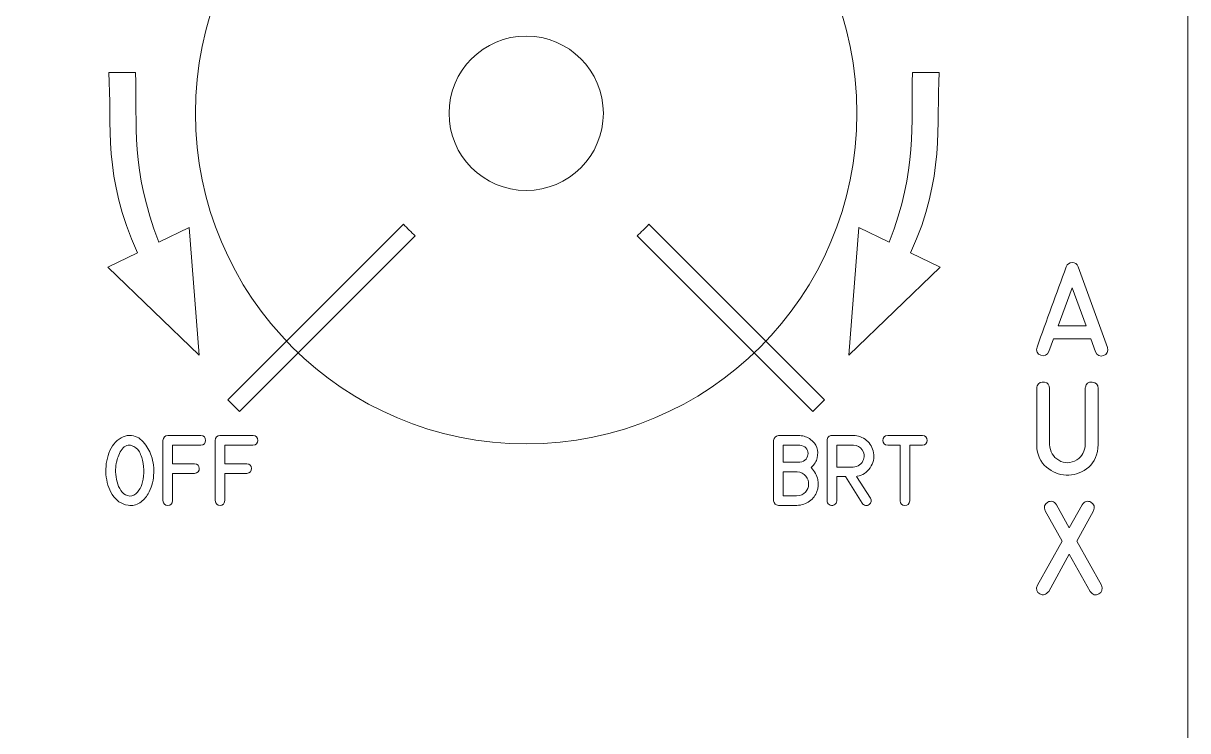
# Model space of a CAD drawing. Header units: millimetres. Extents: x -73 to 73, y -192 to 195.
# Drawn here: x 18.9 to 71.7, y 136.6 to 168.7 of the extents above; entities that cross this region are included whole.
import ezdxf

# ---------------------------------------------------------------- set-up
doc = ezdxf.new("R2010")
doc.units = ezdxf.units.MM
doc.header["$MEASUREMENT"] = 0
doc.layers.add('LED', color=7, linetype='Continuous')

msp = doc.modelspace()

# ---------------------------------------------------------------- linework, layer by layer
at = {"layer": 'LED', "color": 240, "lineweight": 9}
msp.add_ellipse((41.7253, 164.6206), major_axis=(15.0003, 0), ratio=0.99998, dxfattribs=at)
at = {"layer": 'LED', "color": 250, "lineweight": 9}
msp.add_ellipse((41.7251, 164.6206), major_axis=(3.5001, 0), ratio=0.9999714, dxfattribs=at)
msp.add_open_spline([(70.6599, 74.2658), (70.9361, 74.248), (71.2072, 74.3453), (71.409, 74.5346), (71.409, 74.5346), (71.6108, 74.724), (71.7252, 74.987), (71.725, 75.2637), (71.725, 75.2637), (71.725, 75.2637), (71.725, 89.1213), (71.725, 89.1213), (71.725, 89.1213), (71.7248, 89.3867), (71.6193, 89.6411), (71.4315, 89.8287), (71.4315, 89.8287), (71.2437, 90.0162), (70.9904, 90.1215), (70.725, 90.1213), (70.725, 90.1213), (70.725, 90.1213), (68.2625, 90.1213), (68.2625, 90.1213), (68.2625, 90.1213), (65.9403, 90.1213), (63.7945, 91.3602), (62.6333, 93.3713), (62.6333, 93.3713), (61.4722, 95.3824), (61.4722, 97.8602), (62.6333, 99.8713), (62.6333, 99.8713), (63.7945, 101.8824), (65.9403, 103.1213), (68.2625, 103.1213), (68.2625, 103.1213), (68.2625, 103.1213), (70.725, 103.1213), (70.725, 103.1213), (70.725, 103.1213), (70.9904, 103.1215), (71.2448, 103.227), (71.4324, 103.4148), (71.4324, 103.4148), (71.6199, 103.6026), (71.7252, 103.8559), (71.725, 104.1213), (71.725, 104.1213), (71.725, 104.1213), (71.725, 174.8463), (71.725, 174.8463), (71.725, 174.8463), (71.7248, 175.1117), (71.6193, 175.3661), (71.4315, 175.5537), (71.4315, 175.5537), (71.2437, 175.7412), (70.9904, 175.8465), (70.725, 175.8463), (70.725, 175.8463), (70.725, 175.8463), (68.2625, 175.8463), (68.2625, 175.8463), (68.2625, 175.8463), (65.9403, 175.8463), (63.7945, 177.0852), (62.6333, 179.0963), (62.6333, 179.0963), (61.4722, 181.1074), (61.4722, 183.5852), (62.6333, 185.5963), (62.6333, 185.5963), (63.7945, 187.6074), (65.9403, 188.8463), (68.2625, 188.8463), (68.2625, 188.8463), (68.2625, 188.8463), (70.725, 188.8463), (70.725, 188.8463), (70.725, 188.8463), (70.9904, 188.8465), (71.2448, 188.952), (71.4324, 189.1398), (71.4324, 189.1398), (71.6199, 189.3276), (71.7252, 189.5809), (71.725, 189.8463), (71.725, 189.8463), (71.725, 189.8463), (71.725, 193.6206), (71.725, 193.6206), (71.725, 193.6206), (71.7248, 193.886), (71.6193, 194.1404), (71.4315, 194.328), (71.4315, 194.328), (71.2437, 194.5155), (70.9904, 194.6208), (70.725, 194.6206), (70.725, 194.6206), (70.725, 194.6206), (-70.725, 194.6206), (-70.725, 194.6206), (-70.725, 194.6206), (-70.9904, 194.6204), (-71.2448, 194.5148), (-71.4324, 194.3271), (-71.4324, 194.3271), (-71.6199, 194.1393), (-71.7252, 193.886), (-71.725, 193.6206), (-71.725, 193.6206), (-71.725, 193.6206), (-71.725, 189.8463), (-71.725, 189.8463), (-71.725, 189.8463), (-71.7248, 189.5809), (-71.6192, 189.3265), (-71.4315, 189.1389), (-71.4315, 189.1389), (-71.2437, 188.9514), (-70.9904, 188.8461), (-70.725, 188.8463), (-70.725, 188.8463), (-70.725, 188.8463), (-68.2625, 188.8463), (-68.2625, 188.8463), (-68.2625, 188.8463), (-65.9403, 188.8463), (-63.7944, 187.6074), (-62.6333, 185.5963), (-62.6333, 185.5963), (-61.4722, 183.5852), (-61.4722, 181.1074), (-62.6333, 179.0963), (-62.6333, 179.0963), (-63.7944, 177.0852), (-65.9403, 175.8463), (-68.2625, 175.8463), (-68.2625, 175.8463), (-68.2625, 175.8463), (-70.725, 175.8463), (-70.725, 175.8463), (-70.725, 175.8463), (-70.9904, 175.8461), (-71.2448, 175.7405), (-71.4324, 175.5528), (-71.4324, 175.5528), (-71.6199, 175.365), (-71.7252, 175.1117), (-71.725, 174.8463), (-71.725, 174.8463), (-71.725, 174.8463), (-71.725, 104.1213), (-71.725, 104.1213), (-71.725, 104.1213), (-71.7248, 103.8559), (-71.6192, 103.6015), (-71.4315, 103.4139), (-71.4315, 103.4139), (-71.2437, 103.2264), (-70.9904, 103.1211), (-70.725, 103.1213), (-70.725, 103.1213), (-70.725, 103.1213), (-68.2625, 103.1213), (-68.2625, 103.1213), (-68.2625, 103.1213), (-65.9403, 103.1213), (-63.7944, 101.8824), (-62.6333, 99.8713), (-62.6333, 99.8713), (-61.4722, 97.8602), (-61.4722, 95.3824), (-62.6333, 93.3713), (-62.6333, 93.3713), (-63.7944, 91.3602), (-65.9403, 90.1213), (-68.2625, 90.1213), (-68.2625, 90.1213), (-68.2625, 90.1213), (-70.725, 90.1213), (-70.725, 90.1213), (-70.725, 90.1213), (-70.9904, 90.1211), (-71.2448, 90.0155), (-71.4324, 89.8278), (-71.4324, 89.8278), (-71.6199, 89.64), (-71.7252, 89.3867), (-71.725, 89.1213), (-71.725, 89.1213), (-71.725, 89.1213), (-71.725, 84.4887), (-71.725, 84.4887), (-71.725, 84.4887), (-71.7247, 83.9613), (-71.3163, 83.5248), (-70.7901, 83.4908), (-70.7901, 83.4908), (-70.7901, 83.4908), (70.6599, 74.2658), (70.6599, 74.2658)], degree=3, knots=[0, 0, 0, 0, 0.0192308, 0.0192308, 0.0192308, 0.0192308, 0.0384615, 0.0384615, 0.0384615, 0.0384615, 0.0576923, 0.0576923, 0.0576923, 0.0576923, 0.0769231, 0.0769231, 0.0769231, 0.0769231, 0.0961538, 0.0961538, 0.0961538, 0.0961538, 0.1153846, 0.1153846, 0.1153846, 0.1153846, 0.1346154, 0.1346154, 0.1346154, 0.1346154, 0.1538462, 0.1538462, 0.1538462, 0.1538462, 0.1730769, 0.1730769, 0.1730769, 0.1730769, 0.1923077, 0.1923077, 0.1923077, 0.1923077, 0.2115385, 0.2115385, 0.2115385, 0.2115385, 0.2307692, 0.2307692, 0.2307692, 0.2307692, 0.25, 0.25, 0.25, 0.25, 0.2692308, 0.2692308, 0.2692308, 0.2692308, 0.2884615, 0.2884615, 0.2884615, 0.2884615, 0.3076923, 0.3076923, 0.3076923, 0.3076923, 0.3269231, 0.3269231, 0.3269231, 0.3269231, 0.3461538, 0.3461538, 0.3461538, 0.3461538, 0.3653846, 0.3653846, 0.3653846, 0.3653846, 0.3846154, 0.3846154, 0.3846154, 0.3846154, 0.4038462, 0.4038462, 0.4038462, 0.4038462, 0.4230769, 0.4230769, 0.4230769, 0.4230769, 0.4423077, 0.4423077, 0.4423077, 0.4423077, 0.4615385, 0.4615385, 0.4615385, 0.4615385, 0.4807692, 0.4807692, 0.4807692, 0.4807692, 0.5, 0.5, 0.5, 0.5, 0.5192308, 0.5192308, 0.5192308, 0.5192308, 0.5384615, 0.5384615, 0.5384615, 0.5384615, 0.5576923, 0.5576923, 0.5576923, 0.5576923, 0.5769231, 0.5769231, 0.5769231, 0.5769231, 0.5961538, 0.5961538, 0.5961538, 0.5961538, 0.6153846, 0.6153846, 0.6153846, 0.6153846, 0.6346154, 0.6346154, 0.6346154, 0.6346154, 0.6538462, 0.6538462, 0.6538462, 0.6538462, 0.6730769, 0.6730769, 0.6730769, 0.6730769, 0.6923077, 0.6923077, 0.6923077, 0.6923077, 0.7115385, 0.7115385, 0.7115385, 0.7115385, 0.7307692, 0.7307692, 0.7307692, 0.7307692, 0.75, 0.75, 0.75, 0.75, 0.7692308, 0.7692308, 0.7692308, 0.7692308, 0.7884615, 0.7884615, 0.7884615, 0.7884615, 0.8076923, 0.8076923, 0.8076923, 0.8076923, 0.8269231, 0.8269231, 0.8269231, 0.8269231, 0.8461538, 0.8461538, 0.8461538, 0.8461538, 0.8653846, 0.8653846, 0.8653846, 0.8653846, 0.8846154, 0.8846154, 0.8846154, 0.8846154, 0.9038462, 0.9038462, 0.9038462, 0.9038462, 0.9230769, 0.9230769, 0.9230769, 0.9230769, 0.9423077, 0.9423077, 0.9423077, 0.9423077, 0.9615385, 0.9615385, 0.9615385, 0.9615385, 1, 1, 1, 1], dxfattribs=at)
at = {"layer": 'LED', "color": 7, "lineweight": 9}
for points in [[(24.0111, 166.4641), (24.0895, 164.1029), (23.7798, 162.0778), (25.0693, 158.7753), (25.0693, 158.7753), (25.0693, 158.7753), (26.4419, 159.4341), (26.4419, 159.4341), (26.4419, 159.4341), (26.4419, 159.4341), (26.9007, 153.6509), (26.9007, 153.6509), (26.9007, 153.6509), (26.9007, 153.6509), (22.7528, 157.6454), (22.7528, 157.6454), (22.7528, 157.6454), (22.7528, 157.6454), (24.0942, 158.2895), (24.0942, 158.2895), (24.0942, 158.2895), (22.521, 161.7144), (22.9405, 164.123), (22.7994, 166.464), (22.7994, 166.464), (22.7994, 166.464), (24.0111, 166.4641), (24.0111, 166.4641)], [(59.2424, 166.4641), (59.164, 164.1029), (59.4736, 162.0778), (58.1841, 158.7753), (58.1841, 158.7753), (58.1841, 158.7753), (56.8116, 159.4341), (56.8116, 159.4341), (56.8116, 159.4341), (56.8116, 159.4341), (56.3527, 153.6509), (56.3527, 153.6509), (56.3527, 153.6509), (56.3527, 153.6509), (60.5006, 157.6454), (60.5006, 157.6454), (60.5006, 157.6454), (60.5006, 157.6454), (59.1594, 158.2895), (59.1594, 158.2895), (59.1594, 158.2895), (60.7324, 161.7144), (60.3129, 164.123), (60.454, 166.464), (60.454, 166.464), (60.454, 166.464), (59.2424, 166.4641), (59.2424, 166.4641)]]:
    msp.add_open_spline(points, degree=3, knots=[0, 0, 0, 0, 0.125, 0.125, 0.125, 0.125, 0.25, 0.25, 0.25, 0.25, 0.375, 0.375, 0.375, 0.375, 0.5, 0.5, 0.5, 0.5, 0.625, 0.625, 0.625, 0.625, 0.75, 0.75, 0.75, 0.75, 1, 1, 1, 1], dxfattribs=at)
at = {"layer": 'LED', "color": 240, "lineweight": 9}
for points, knots in [([(28.1947, 151.6205), (28.1947, 151.6205), (36.1636, 159.5894), (36.1636, 159.5894), (36.1636, 159.5894), (36.3314, 159.404), (36.5084, 159.227), (36.6938, 159.0592), (36.6938, 159.0592), (36.6938, 159.0592), (28.7249, 151.0903), (28.7249, 151.0903), (28.7249, 151.0903), (28.7249, 151.0903), (28.1947, 151.6205), (28.1947, 151.6205)], [0, 0, 0, 0, 0.2, 0.2, 0.2, 0.2, 0.4, 0.4, 0.4, 0.4, 0.6, 0.6, 0.6, 0.6, 1, 1, 1, 1]), ([(47.2863, 159.5895), (47.2863, 159.5895), (55.2554, 151.6205), (55.2554, 151.6205), (55.2554, 151.6205), (55.2554, 151.6205), (54.7252, 151.0903), (54.7252, 151.0903), (54.7252, 151.0903), (54.7252, 151.0903), (46.7562, 159.0593), (46.7562, 159.0593), (46.7562, 159.0593), (46.9416, 159.2271), (47.1185, 159.4041), (47.2863, 159.5895)], [0, 0, 0, 0, 0.2, 0.2, 0.2, 0.2, 0.4, 0.4, 0.4, 0.4, 0.6, 0.6, 0.6, 0.6, 1, 1, 1, 1]), ([(64.8905, 154.0111), (65.1106, 154.6193), (65.3315, 155.2268), (65.5523, 155.8336), (65.5523, 155.8336), (65.7739, 156.4403), (65.9954, 157.0478), (66.217, 157.6553), (66.217, 157.6553), (66.2628, 157.7809), (66.3531, 157.8444), (66.4879, 157.8458), (66.4879, 157.8458), (66.6233, 157.8472), (66.7144, 157.7837), (66.7609, 157.6553), (66.7609, 157.6553), (66.7609, 157.6553), (68.086, 154.0013), (68.086, 154.0013), (68.086, 154.0013), (68.1269, 153.8065), (68.0676, 153.6816), (67.9082, 153.6252), (67.9082, 153.6252), (67.748, 153.5681), (67.6252, 153.6266), (67.5377, 153.7988), (67.5377, 153.7988), (67.5377, 153.7988), (67.3254, 154.39), (67.3254, 154.39), (67.3254, 154.39), (67.3254, 154.39), (65.6405, 154.39), (65.6405, 154.39), (65.6405, 154.39), (65.6405, 154.39), (65.4338, 153.8129), (65.4338, 153.8129), (65.4338, 153.8129), (65.3456, 153.6393), (65.22, 153.5829), (65.0577, 153.6428), (65.0577, 153.6428), (64.8947, 153.7021), (64.839, 153.8256), (64.8905, 154.0111)], [0, 0, 0, 0, 0.0769231, 0.0769231, 0.0769231, 0.0769231, 0.1538462, 0.1538462, 0.1538462, 0.1538462, 0.2307692, 0.2307692, 0.2307692, 0.2307692, 0.3076923, 0.3076923, 0.3076923, 0.3076923, 0.3846154, 0.3846154, 0.3846154, 0.3846154, 0.4615385, 0.4615385, 0.4615385, 0.4615385, 0.5384615, 0.5384615, 0.5384615, 0.5384615, 0.6153846, 0.6153846, 0.6153846, 0.6153846, 0.6923077, 0.6923077, 0.6923077, 0.6923077, 0.7692308, 0.7692308, 0.7692308, 0.7692308, 0.8461538, 0.8461538, 0.8461538, 0.8461538, 1, 1, 1, 1]), ([(67.1144, 154.9707), (67.1144, 154.9707), (66.4858, 156.707), (66.4858, 156.707), (66.4858, 156.707), (66.4858, 156.707), (65.8536, 154.9707), (65.8536, 154.9707), (65.8536, 154.9707), (65.8536, 154.9707), (67.1144, 154.9707), (67.1144, 154.9707)], [0, 0, 0, 0, 0.25, 0.25, 0.25, 0.25, 0.5, 0.5, 0.5, 0.5, 1, 1, 1, 1]), ([(66.4858, 156.707), (66.4858, 156.707), (67.1144, 154.9707), (67.1144, 154.9707), (67.1144, 154.9707), (67.1144, 154.9707), (66.4858, 156.707), (66.4858, 156.707)], [0, 0, 0, 0, 0.3333333, 0.3333333, 0.3333333, 0.3333333, 1, 1, 1, 1]), ([(67.6619, 149.5917), (67.6619, 149.5917), (67.6619, 149.5501), (67.6619, 149.5501), (67.6619, 149.5501), (67.6577, 149.4809), (67.6549, 149.44), (67.6542, 149.4259), (67.6542, 149.4259), (67.5963, 149.0047), (67.4227, 148.6935), (67.1349, 148.4924), (67.1349, 148.4924), (66.847, 148.2921), (66.5394, 148.1982), (66.2134, 148.2116), (66.2134, 148.2116), (65.8868, 148.225), (65.5876, 148.3436), (65.3174, 148.5679), (65.3174, 148.5679), (65.0464, 148.793), (64.899, 149.1204), (64.8757, 149.5501), (64.8757, 149.5501), (64.8757, 149.5501), (64.8757, 149.5917), (64.8757, 149.5917), (64.8757, 149.5917), (64.8757, 149.5917), (64.8757, 152.1401), (64.8757, 152.1401), (64.8757, 152.1401), (64.8757, 152.181), (64.8835, 152.2184), (64.8983, 152.2516), (64.8983, 152.2516), (64.9646, 152.3962), (65.0747, 152.4534), (65.2285, 152.4231), (65.2285, 152.4231), (65.3816, 152.3927), (65.4585, 152.2982), (65.4585, 152.1401), (65.4585, 152.1401), (65.4585, 152.1401), (65.4585, 149.5917), (65.4585, 149.5917), (65.4585, 149.5917), (65.4789, 149.2742), (65.6186, 149.0371), (65.8769, 148.8805), (65.8769, 148.8805), (66.1358, 148.7231), (66.4074, 148.7302), (66.6925, 148.9009), (66.6925, 148.9009), (66.8209, 148.9764), (66.9147, 149.0745), (66.9747, 149.1945), (66.9747, 149.1945), (67.0347, 149.3144), (67.07, 149.447), (67.0812, 149.5917), (67.0812, 149.5917), (67.0812, 149.5917), (67.0812, 152.1401), (67.0812, 152.1401), (67.0812, 152.1401), (67.0812, 152.1648), (67.0827, 152.1832), (67.0855, 152.1959), (67.0855, 152.1959), (67.1172, 152.3652), (67.2209, 152.4421), (67.3973, 152.4252), (67.3973, 152.4252), (67.5737, 152.4089), (67.6619, 152.3137), (67.6619, 152.1401), (67.6619, 152.1401), (67.6619, 152.1401), (67.6619, 149.5917), (67.6619, 149.5917)], [0, 0, 0, 0, 0.0454545, 0.0454545, 0.0454545, 0.0454545, 0.0909091, 0.0909091, 0.0909091, 0.0909091, 0.1363636, 0.1363636, 0.1363636, 0.1363636, 0.1818182, 0.1818182, 0.1818182, 0.1818182, 0.2272727, 0.2272727, 0.2272727, 0.2272727, 0.2727273, 0.2727273, 0.2727273, 0.2727273, 0.3181818, 0.3181818, 0.3181818, 0.3181818, 0.3636364, 0.3636364, 0.3636364, 0.3636364, 0.4090909, 0.4090909, 0.4090909, 0.4090909, 0.4545455, 0.4545455, 0.4545455, 0.4545455, 0.5, 0.5, 0.5, 0.5, 0.5454545, 0.5454545, 0.5454545, 0.5454545, 0.5909091, 0.5909091, 0.5909091, 0.5909091, 0.6363636, 0.6363636, 0.6363636, 0.6363636, 0.6818182, 0.6818182, 0.6818182, 0.6818182, 0.7272727, 0.7272727, 0.7272727, 0.7272727, 0.7727273, 0.7727273, 0.7727273, 0.7727273, 0.8181818, 0.8181818, 0.8181818, 0.8181818, 0.8636364, 0.8636364, 0.8636364, 0.8636364, 0.9090909, 0.9090909, 0.9090909, 0.9090909, 1, 1, 1, 1]), ([(24.7236, 149.0899), (24.8183, 148.8036), (24.8543, 148.5067), (24.831, 148.1987), (24.831, 148.1987), (24.8077, 147.8908), (24.723, 147.6098), (24.5775, 147.3553), (24.5775, 147.3553), (24.4854, 147.197), (24.36, 147.0626), (24.2007, 146.952), (24.2007, 146.952), (24.0415, 146.8414), (23.8658, 146.8028), (23.6737, 146.8361), (23.6737, 146.8361), (23.3604, 146.8906), (23.1207, 147.0542), (22.9546, 147.3256), (22.9546, 147.3256), (22.7879, 147.5976), (22.6926, 147.9003), (22.6683, 148.2337), (22.6683, 148.2337), (22.6439, 148.567), (22.6889, 148.8914), (22.8032, 149.2079), (22.8032, 149.2079), (22.9175, 149.5243), (23.0996, 149.754), (23.3498, 149.8979), (23.3498, 149.8979), (23.4716, 149.9683), (23.5996, 150.0032), (23.7324, 150.0032), (23.7324, 150.0032), (23.987, 150.0032), (24.1944, 149.9074), (24.3558, 149.7159), (24.3558, 149.7159), (24.5172, 149.5238), (24.6394, 149.3153), (24.7236, 149.0899)], [0, 0, 0, 0, 0.0833333, 0.0833333, 0.0833333, 0.0833333, 0.1666667, 0.1666667, 0.1666667, 0.1666667, 0.25, 0.25, 0.25, 0.25, 0.3333333, 0.3333333, 0.3333333, 0.3333333, 0.4166667, 0.4166667, 0.4166667, 0.4166667, 0.5, 0.5, 0.5, 0.5, 0.5833333, 0.5833333, 0.5833333, 0.5833333, 0.6666667, 0.6666667, 0.6666667, 0.6666667, 0.75, 0.75, 0.75, 0.75, 0.8333333, 0.8333333, 0.8333333, 0.8333333, 1, 1, 1, 1]), ([(25.2474, 147.0483), (25.2474, 147.0483), (25.2474, 149.7831), (25.2474, 149.7831), (25.2474, 149.7831), (25.2659, 149.9196), (25.3395, 149.9931), (25.4675, 150.0032), (25.4675, 150.0032), (25.4675, 150.0032), (26.9683, 150.0032), (26.9683, 150.0032), (26.9683, 150.0032), (27.1117, 149.9921), (27.1836, 149.9185), (27.1836, 149.7836), (27.1836, 149.7836), (27.1836, 149.6492), (27.1106, 149.5767), (26.9651, 149.5677), (26.9651, 149.5677), (26.9651, 149.5677), (25.6829, 149.5677), (25.6829, 149.5677), (25.6829, 149.5677), (25.6829, 149.5677), (25.6829, 148.7194), (25.6829, 148.7194), (25.6829, 148.7194), (25.6829, 148.7194), (26.683, 148.7194), (26.683, 148.7194), (26.683, 148.7194), (26.8254, 148.7094), (26.8979, 148.6395), (26.9, 148.5104), (26.9, 148.5104), (26.9021, 148.3813), (26.8296, 148.3056), (26.683, 148.2839), (26.683, 148.2839), (26.683, 148.2839), (25.6829, 148.2839), (25.6829, 148.2839), (25.6829, 148.2839), (25.6829, 148.2839), (25.6829, 147.0483), (25.6829, 147.0483), (25.6829, 147.0483), (25.6729, 146.906), (25.6025, 146.8335), (25.4728, 146.8314), (25.4728, 146.8314), (25.3432, 146.8293), (25.268, 146.9018), (25.2474, 147.0483)], [0, 0, 0, 0, 0.0666667, 0.0666667, 0.0666667, 0.0666667, 0.1333333, 0.1333333, 0.1333333, 0.1333333, 0.2, 0.2, 0.2, 0.2, 0.2666667, 0.2666667, 0.2666667, 0.2666667, 0.3333333, 0.3333333, 0.3333333, 0.3333333, 0.4, 0.4, 0.4, 0.4, 0.4666667, 0.4666667, 0.4666667, 0.4666667, 0.5333333, 0.5333333, 0.5333333, 0.5333333, 0.6, 0.6, 0.6, 0.6, 0.6666667, 0.6666667, 0.6666667, 0.6666667, 0.7333333, 0.7333333, 0.7333333, 0.7333333, 0.8, 0.8, 0.8, 0.8, 0.8666667, 0.8666667, 0.8666667, 0.8666667, 1, 1, 1, 1]), ([(27.6175, 147.0483), (27.6175, 147.0483), (27.6175, 149.7831), (27.6175, 149.7831), (27.6175, 149.7831), (27.636, 149.9196), (27.7096, 149.9931), (27.8376, 150.0032), (27.8376, 150.0032), (27.8376, 150.0032), (29.3384, 150.0032), (29.3384, 150.0032), (29.3384, 150.0032), (29.4818, 149.9921), (29.5537, 149.9185), (29.5537, 149.7836), (29.5537, 149.7836), (29.5537, 149.6492), (29.4807, 149.5767), (29.3352, 149.5677), (29.3352, 149.5677), (29.3352, 149.5677), (28.053, 149.5677), (28.053, 149.5677), (28.053, 149.5677), (28.053, 149.5677), (28.053, 148.7194), (28.053, 148.7194), (28.053, 148.7194), (28.053, 148.7194), (29.0531, 148.7194), (29.0531, 148.7194), (29.0531, 148.7194), (29.1955, 148.7094), (29.268, 148.6395), (29.2701, 148.5104), (29.2701, 148.5104), (29.2722, 148.3813), (29.1997, 148.3056), (29.0531, 148.2839), (29.0531, 148.2839), (29.0531, 148.2839), (28.053, 148.2839), (28.053, 148.2839), (28.053, 148.2839), (28.053, 148.2839), (28.053, 147.0483), (28.053, 147.0483), (28.053, 147.0483), (28.043, 146.906), (27.9726, 146.8335), (27.8429, 146.8314), (27.8429, 146.8314), (27.7133, 146.8293), (27.6381, 146.9018), (27.6175, 147.0483)], [0, 0, 0, 0, 0.0666667, 0.0666667, 0.0666667, 0.0666667, 0.1333333, 0.1333333, 0.1333333, 0.1333333, 0.2, 0.2, 0.2, 0.2, 0.2666667, 0.2666667, 0.2666667, 0.2666667, 0.3333333, 0.3333333, 0.3333333, 0.3333333, 0.4, 0.4, 0.4, 0.4, 0.4666667, 0.4666667, 0.4666667, 0.4666667, 0.5333333, 0.5333333, 0.5333333, 0.5333333, 0.6, 0.6, 0.6, 0.6, 0.6666667, 0.6666667, 0.6666667, 0.6666667, 0.7333333, 0.7333333, 0.7333333, 0.7333333, 0.8, 0.8, 0.8, 0.8, 0.8666667, 0.8666667, 0.8666667, 0.8666667, 1, 1, 1, 1]), ([(54.1277, 150.0032), (54.324, 149.9868), (54.4891, 149.927), (54.623, 149.8249), (54.623, 149.8249), (54.7569, 149.7227), (54.85, 149.5994), (54.9013, 149.455), (54.9013, 149.455), (54.9532, 149.3111), (54.9601, 149.1576), (54.9225, 148.9946), (54.9225, 148.9946), (54.8849, 148.8322), (54.7934, 148.6824), (54.6489, 148.5459), (54.6489, 148.5459), (54.8082, 148.3787), (54.9072, 148.1977), (54.9463, 148.0035), (54.9463, 148.0035), (54.9855, 147.8093), (54.9733, 147.6272), (54.9098, 147.4584), (54.9098, 147.4584), (54.8463, 147.2896), (54.7362, 147.1462), (54.5791, 147.0282), (54.5791, 147.0282), (54.4219, 146.9102), (54.2272, 146.8435), (53.9943, 146.8282), (53.9943, 146.8282), (53.9943, 146.8282), (53.9901, 146.8282), (53.9901, 146.8282), (53.9901, 146.8282), (53.9901, 146.8282), (53.1651, 146.8282), (53.1651, 146.8282), (53.1651, 146.8282), (53.0381, 146.8457), (52.9646, 146.9176), (52.945, 147.0436), (52.945, 147.0436), (52.945, 147.0436), (52.945, 149.7831), (52.945, 149.7831), (52.945, 149.7831), (52.9625, 149.9111), (53.036, 149.9847), (53.1651, 150.0032), (53.1651, 150.0032), (53.1651, 150.0032), (54.1277, 150.0032), (54.1277, 150.0032)], [0, 0, 0, 0, 0.0666667, 0.0666667, 0.0666667, 0.0666667, 0.1333333, 0.1333333, 0.1333333, 0.1333333, 0.2, 0.2, 0.2, 0.2, 0.2666667, 0.2666667, 0.2666667, 0.2666667, 0.3333333, 0.3333333, 0.3333333, 0.3333333, 0.4, 0.4, 0.4, 0.4, 0.4666667, 0.4666667, 0.4666667, 0.4666667, 0.5333333, 0.5333333, 0.5333333, 0.5333333, 0.6, 0.6, 0.6, 0.6, 0.6666667, 0.6666667, 0.6666667, 0.6666667, 0.7333333, 0.7333333, 0.7333333, 0.7333333, 0.8, 0.8, 0.8, 0.8, 0.8666667, 0.8666667, 0.8666667, 0.8666667, 1, 1, 1, 1]), ([(57.3323, 147.1648), (57.3985, 147.0478), (57.3799, 146.9499), (57.2768, 146.87), (57.2768, 146.87), (57.227, 146.8351), (57.1699, 146.8229), (57.1053, 146.8346), (57.1053, 146.8346), (57.0407, 146.8457), (56.9937, 146.8779), (56.9635, 146.9303), (56.9635, 146.9303), (56.9635, 146.9303), (56.1994, 148.1384), (56.1994, 148.1384), (56.1994, 148.1384), (56.1994, 148.1384), (55.8115, 148.1384), (55.8115, 148.1384), (55.8115, 148.1384), (55.8115, 148.1384), (55.8115, 147.0467), (55.8115, 147.0467), (55.8115, 147.0467), (55.8115, 146.9568), (55.7707, 146.8922), (55.6893, 146.852), (55.6893, 146.852), (55.6072, 146.8123), (55.531, 146.8197), (55.4596, 146.8748), (55.4596, 146.8748), (55.403, 146.9171), (55.3744, 146.9743), (55.3744, 147.0467), (55.3744, 147.0467), (55.3744, 147.0467), (55.3744, 149.7862), (55.3744, 149.7862), (55.3744, 149.7862), (55.3744, 149.846), (55.3956, 149.8974), (55.4374, 149.9397), (55.4374, 149.9397), (55.4792, 149.982), (55.5305, 150.0032), (55.5914, 150.0032), (55.5914, 150.0032), (55.5914, 150.0032), (56.5539, 150.0032), (56.5539, 150.0032), (56.5539, 150.0032), (56.7857, 150.0032), (56.9868, 149.9296), (57.1572, 149.7825), (57.1572, 149.7825), (57.3276, 149.6349), (57.4339, 149.4481), (57.4752, 149.2216), (57.4752, 149.2216), (57.5186, 148.9787), (57.4673, 148.7517), (57.3207, 148.5406), (57.3207, 148.5406), (57.1746, 148.3289), (56.9804, 148.2009), (56.7386, 148.1554), (56.7386, 148.1554), (56.7386, 148.1554), (56.709, 148.1506), (56.709, 148.1506), (56.709, 148.1506), (56.709, 148.1506), (57.3323, 147.1648), (57.3323, 147.1648)], [0, 0, 0, 0, 0.05, 0.05, 0.05, 0.05, 0.1, 0.1, 0.1, 0.1, 0.15, 0.15, 0.15, 0.15, 0.2, 0.2, 0.2, 0.2, 0.25, 0.25, 0.25, 0.25, 0.3, 0.3, 0.3, 0.3, 0.35, 0.35, 0.35, 0.35, 0.4, 0.4, 0.4, 0.4, 0.45, 0.45, 0.45, 0.45, 0.5, 0.5, 0.5, 0.5, 0.55, 0.55, 0.55, 0.55, 0.6, 0.6, 0.6, 0.6, 0.65, 0.65, 0.65, 0.65, 0.7, 0.7, 0.7, 0.7, 0.75, 0.75, 0.75, 0.75, 0.8, 0.8, 0.8, 0.8, 0.85, 0.85, 0.85, 0.85, 0.9, 0.9, 0.9, 0.9, 1, 1, 1, 1]), ([(58.687, 147.0452), (58.687, 147.0452), (58.687, 149.5661), (58.687, 149.5661), (58.687, 149.5661), (58.687, 149.5661), (58.1182, 149.5661), (58.1182, 149.5661), (58.1182, 149.5661), (57.9737, 149.5772), (57.9012, 149.6502), (57.9017, 149.7836), (57.9017, 149.7836), (57.9023, 149.9175), (57.9748, 149.991), (58.1182, 150.0032), (58.1182, 150.0032), (58.1182, 150.0032), (59.6919, 150.0032), (59.6919, 150.0032), (59.6919, 150.0032), (59.8342, 149.9921), (59.9062, 149.9185), (59.9067, 149.7836), (59.9067, 149.7836), (59.9073, 149.6492), (59.8353, 149.5762), (59.6919, 149.5661), (59.6919, 149.5661), (59.6919, 149.5661), (59.1246, 149.5661), (59.1246, 149.5661), (59.1246, 149.5661), (59.1246, 149.5661), (59.1246, 147.0452), (59.1246, 147.0452), (59.1246, 147.0452), (59.1008, 146.8986), (59.0246, 146.8261), (58.8955, 146.8282), (58.8955, 146.8282), (58.7669, 146.8303), (58.6976, 146.9028), (58.687, 147.0452)], [0, 0, 0, 0, 0.0833333, 0.0833333, 0.0833333, 0.0833333, 0.1666667, 0.1666667, 0.1666667, 0.1666667, 0.25, 0.25, 0.25, 0.25, 0.3333333, 0.3333333, 0.3333333, 0.3333333, 0.4166667, 0.4166667, 0.4166667, 0.4166667, 0.5, 0.5, 0.5, 0.5, 0.5833333, 0.5833333, 0.5833333, 0.5833333, 0.6666667, 0.6666667, 0.6666667, 0.6666667, 0.75, 0.75, 0.75, 0.75, 0.8333333, 0.8333333, 0.8333333, 0.8333333, 1, 1, 1, 1]), ([(23.7451, 149.5629), (23.5552, 149.5629), (23.4112, 149.4608), (23.3133, 149.256), (23.3133, 149.256), (23.2154, 149.0512), (23.1541, 148.8766), (23.1281, 148.7321), (23.1281, 148.7321), (23.1085, 148.6263), (23.1011, 148.4988), (23.1064, 148.349), (23.1064, 148.349), (23.1117, 148.1993), (23.1334, 148.0511), (23.1715, 147.9051), (23.1715, 147.9051), (23.2096, 147.7585), (23.2673, 147.6267), (23.3435, 147.5098), (23.3435, 147.5098), (23.4202, 147.3923), (23.5202, 147.3145), (23.6441, 147.2764), (23.6441, 147.2764), (23.7891, 147.2309), (23.9139, 147.2595), (24.0187, 147.3621), (24.0187, 147.3621), (24.1235, 147.4653), (24.2029, 147.5743), (24.2568, 147.6902), (24.2568, 147.6902), (24.3113, 147.8093), (24.3489, 147.9649), (24.369, 148.1585), (24.369, 148.1585), (24.3891, 148.3517), (24.3844, 148.5448), (24.3553, 148.7374), (24.3553, 148.7374), (24.3256, 148.9301), (24.268, 149.1036), (24.1822, 149.2581), (24.1822, 149.2581), (24.0965, 149.4127), (23.9743, 149.5111), (23.8166, 149.5534), (23.8166, 149.5534), (23.7959, 149.5598), (23.7721, 149.5629), (23.7451, 149.5629)], [0, 0, 0, 0, 0.0714286, 0.0714286, 0.0714286, 0.0714286, 0.1428571, 0.1428571, 0.1428571, 0.1428571, 0.2142857, 0.2142857, 0.2142857, 0.2142857, 0.2857143, 0.2857143, 0.2857143, 0.2857143, 0.3571429, 0.3571429, 0.3571429, 0.3571429, 0.4285714, 0.4285714, 0.4285714, 0.4285714, 0.5, 0.5, 0.5, 0.5, 0.5714286, 0.5714286, 0.5714286, 0.5714286, 0.6428571, 0.6428571, 0.6428571, 0.6428571, 0.7142857, 0.7142857, 0.7142857, 0.7142857, 0.7857143, 0.7857143, 0.7857143, 0.7857143, 0.8571429, 0.8571429, 0.8571429, 0.8571429, 1, 1, 1, 1]), ([(54.1277, 149.5629), (54.1277, 149.5629), (53.3837, 149.5629), (53.3837, 149.5629), (53.3837, 149.5629), (53.3837, 149.5629), (53.3837, 148.7988), (53.3837, 148.7988), (53.3837, 148.7988), (53.3837, 148.7988), (54.1325, 148.7988), (54.1325, 148.7988), (54.1325, 148.7988), (54.2605, 148.812), (54.3563, 148.8581), (54.4187, 148.9375), (54.4187, 148.9375), (54.4812, 149.0163), (54.5113, 149.101), (54.5103, 149.1915), (54.5103, 149.1915), (54.5087, 149.2819), (54.4759, 149.3645), (54.4113, 149.4396), (54.4113, 149.4396), (54.3473, 149.5148), (54.2531, 149.5555), (54.1277, 149.5629)], [0, 0, 0, 0, 0.125, 0.125, 0.125, 0.125, 0.25, 0.25, 0.25, 0.25, 0.375, 0.375, 0.375, 0.375, 0.5, 0.5, 0.5, 0.5, 0.625, 0.625, 0.625, 0.625, 0.75, 0.75, 0.75, 0.75, 1, 1, 1, 1]), ([(56.5539, 148.5739), (56.6597, 148.5739), (56.7571, 148.6057), (56.8465, 148.6702), (56.8465, 148.6702), (56.936, 148.7343), (56.9958, 148.8179), (57.027, 148.9211), (57.027, 148.9211), (57.0757, 149.0803), (57.0534, 149.2243), (56.9603, 149.3529), (56.9603, 149.3529), (56.8672, 149.4814), (56.7391, 149.5524), (56.5761, 149.5661), (56.5761, 149.5661), (56.5761, 149.5661), (55.8115, 149.5661), (55.8115, 149.5661), (55.8115, 149.5661), (55.8115, 149.5661), (55.8115, 148.5739), (55.8115, 148.5739), (55.8115, 148.5739), (55.8115, 148.5739), (56.5539, 148.5739), (56.5539, 148.5739)], [0, 0, 0, 0, 0.125, 0.125, 0.125, 0.125, 0.25, 0.25, 0.25, 0.25, 0.375, 0.375, 0.375, 0.375, 0.5, 0.5, 0.5, 0.5, 0.625, 0.625, 0.625, 0.625, 0.75, 0.75, 0.75, 0.75, 1, 1, 1, 1]), ([(53.9901, 147.2669), (54.1658, 147.2743), (54.2997, 147.3309), (54.3912, 147.4373), (54.3912, 147.4373), (54.4833, 147.5442), (54.5314, 147.6622), (54.5346, 147.7918), (54.5346, 147.7918), (54.5383, 147.9215), (54.497, 148.0432), (54.4103, 148.1569), (54.4103, 148.1569), (54.323, 148.2707), (54.1896, 148.3395), (54.0086, 148.3628), (54.0086, 148.3628), (54.0086, 148.3628), (53.3837, 148.3628), (53.3837, 148.3628), (53.3837, 148.3628), (53.3837, 148.3628), (53.3837, 147.2669), (53.3837, 147.2669), (53.3837, 147.2669), (53.3837, 147.2669), (53.9901, 147.2669), (53.9901, 147.2669)], [0, 0, 0, 0, 0.125, 0.125, 0.125, 0.125, 0.25, 0.25, 0.25, 0.25, 0.375, 0.375, 0.375, 0.375, 0.5, 0.5, 0.5, 0.5, 0.625, 0.625, 0.625, 0.625, 0.75, 0.75, 0.75, 0.75, 1, 1, 1, 1]), ([(64.9067, 143.2136), (64.9067, 143.2136), (66.025, 145.2146), (66.025, 145.2146), (66.025, 145.2146), (66.025, 145.2146), (65.2623, 146.5812), (65.2623, 146.5812), (65.2623, 146.5812), (65.189, 146.7618), (65.2271, 146.8938), (65.3759, 146.977), (65.3759, 146.977), (65.5248, 147.0603), (65.6567, 147.0229), (65.7732, 146.8641), (65.7732, 146.8641), (65.7732, 146.8641), (66.3559, 145.8122), (66.3559, 145.8122), (66.3559, 145.8122), (66.3559, 145.8122), (66.943, 146.8641), (66.943, 146.8641), (66.943, 146.8641), (67.0587, 147.0229), (67.1899, 147.0603), (67.3374, 146.9777), (67.3374, 146.9777), (67.4848, 146.8952), (67.5236, 146.7625), (67.4531, 146.5791), (67.4531, 146.5791), (67.4531, 146.5791), (66.6925, 145.2146), (66.6925, 145.2146), (66.6925, 145.2146), (66.6925, 145.2146), (67.8087, 143.2136), (67.8087, 143.2136), (67.8087, 143.2136), (67.8835, 143.0316), (67.8447, 142.8989), (67.693, 142.8157), (67.693, 142.8157), (67.5413, 142.7324), (67.4114, 142.7712), (67.3028, 142.9328), (67.3028, 142.9328), (67.3028, 142.9328), (66.3559, 144.6191), (66.3559, 144.6191), (66.3559, 144.6191), (66.3559, 144.6191), (65.4197, 142.9328), (65.4197, 142.9328), (65.4197, 142.9328), (65.2997, 142.7755), (65.1657, 142.7374), (65.0175, 142.8192), (65.0175, 142.8192), (64.8694, 142.9003), (64.832, 143.0316), (64.9067, 143.2136)], [0, 0, 0, 0, 0.0588235, 0.0588235, 0.0588235, 0.0588235, 0.1176471, 0.1176471, 0.1176471, 0.1176471, 0.1764706, 0.1764706, 0.1764706, 0.1764706, 0.2352941, 0.2352941, 0.2352941, 0.2352941, 0.2941176, 0.2941176, 0.2941176, 0.2941176, 0.3529412, 0.3529412, 0.3529412, 0.3529412, 0.4117647, 0.4117647, 0.4117647, 0.4117647, 0.4705882, 0.4705882, 0.4705882, 0.4705882, 0.5294118, 0.5294118, 0.5294118, 0.5294118, 0.5882353, 0.5882353, 0.5882353, 0.5882353, 0.6470588, 0.6470588, 0.6470588, 0.6470588, 0.7058824, 0.7058824, 0.7058824, 0.7058824, 0.7647059, 0.7647059, 0.7647059, 0.7647059, 0.8235294, 0.8235294, 0.8235294, 0.8235294, 0.8823529, 0.8823529, 0.8823529, 0.8823529, 1, 1, 1, 1])]:
    msp.add_open_spline(points, degree=3, knots=knots, dxfattribs=at)

doc.saveas('drawing.dxf')
